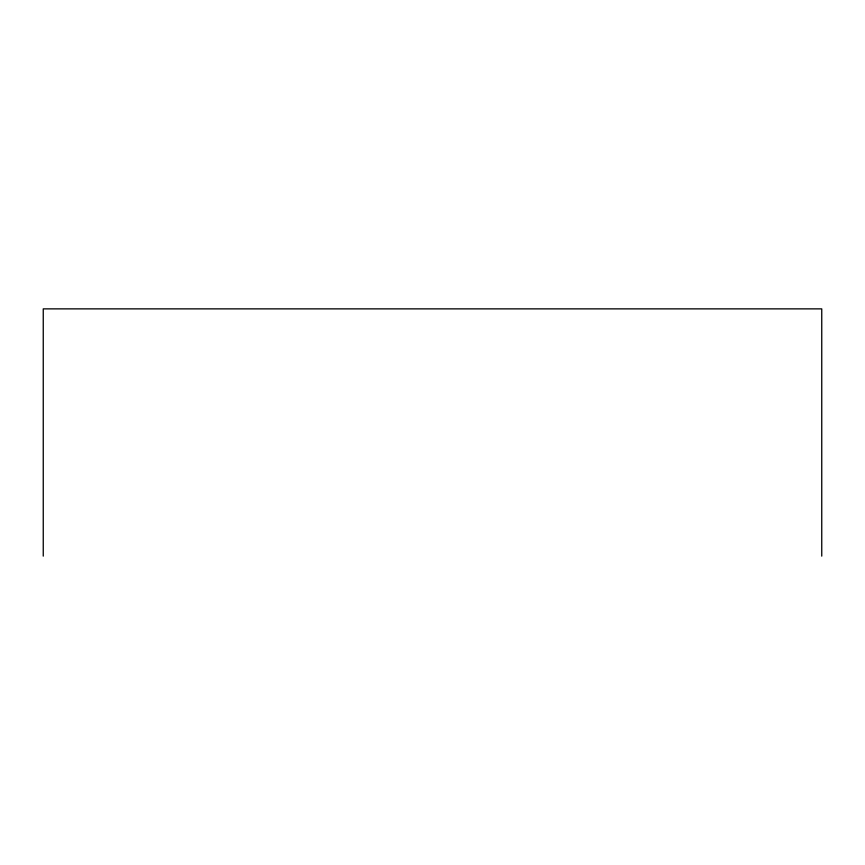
<?xml version="1.0" encoding="UTF-8"?>
<svg xmlns="http://www.w3.org/2000/svg" width="865" height="865" viewBox="0 0 865 865"><rect width="100%" height="100%" fill="white"/><g stroke="black" fill="none" stroke-linecap="round" stroke-linejoin="round"><path stroke-width="1.3" d="M821.75 556.13L821.75 308.87L43.25 308.87L43.25 556.13"/></g></svg>
